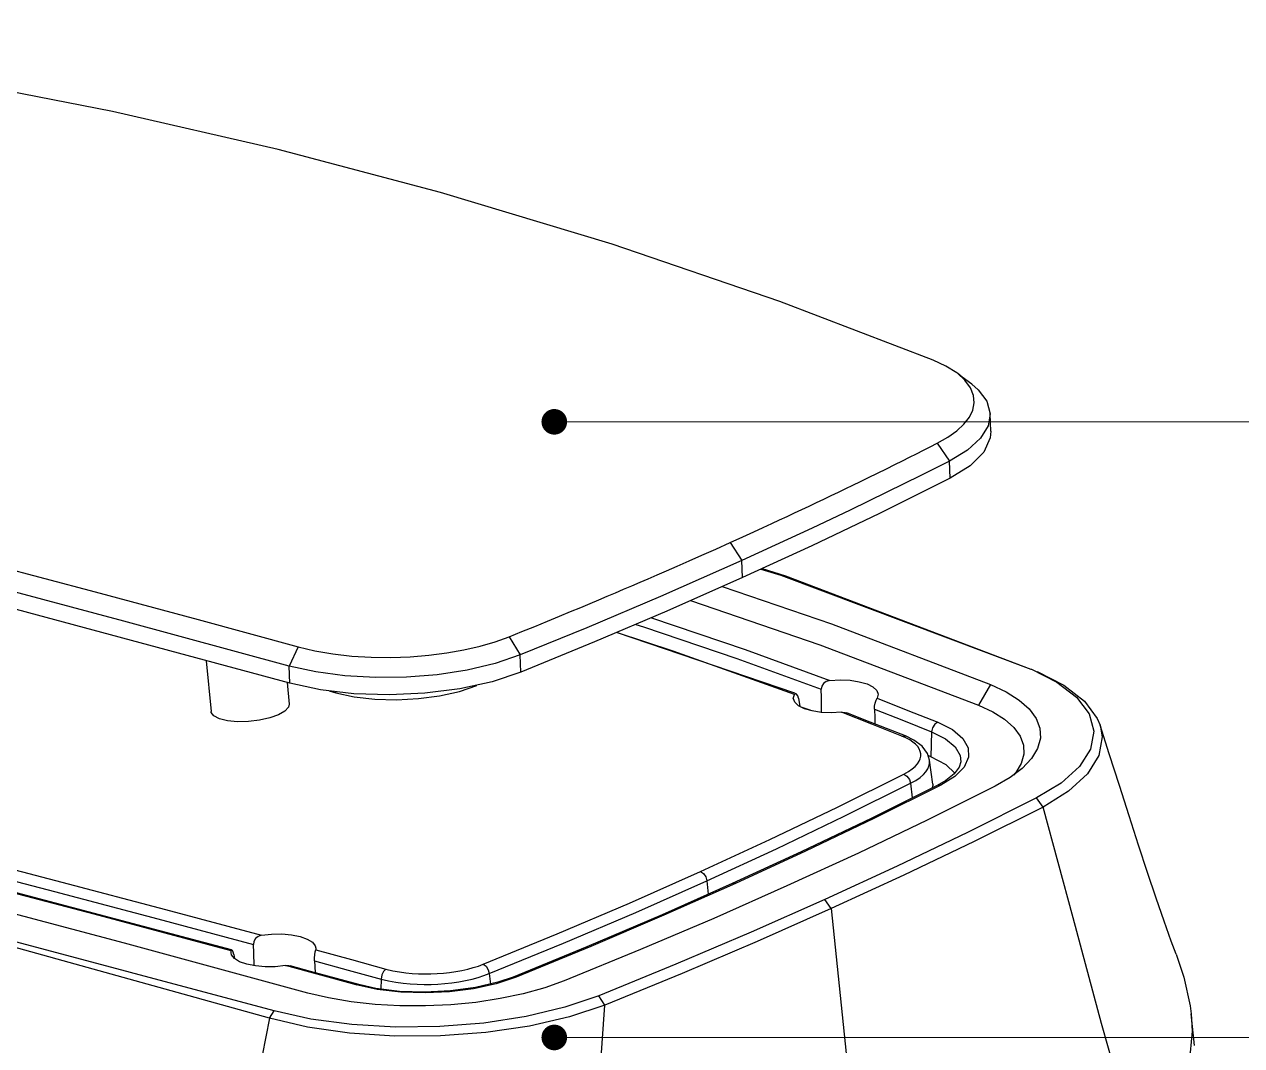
# Model space of a CAD drawing. Header units: millimetres. Extents: x 6239 to 6671, y 1393 to 1694.
# Drawn here: x 6541.1 to 6598.2, y 1531.2 to 1579 of the extents above; entities that cross this region are included whole.
import ezdxf

# ---------------------------------------------------------------- set-up
doc = ezdxf.new("R2010")
doc.units = ezdxf.units.MM
doc.layers.add('from', color=7, linetype='Continuous', lineweight=13)
doc.styles.add('ROMAND', font='romand.shx', dxfattribs={"width": 0.75, "bigfont": 'gbcbig.shx'})
doc.dimstyles.new('YanXiu', dxfattribs={"dimtxt": 2.5, "dimasz": 2.2, "dimexe": 1, "dimexo": 0, "dimgap": 0.66, "dimtad": 0, "dimzin": 9, "dimdsep": 46, "dimtxsty": 'ROMAND', "dimblk": 'CLOSEDBLANK', "dimcen": 0, "dimclrd": 3, "dimclre": 3, "dimclrt": 7, "dimazin": 2, "dimtfac": 1, "dimtofl": 0, "dimtmove": 0, "dimatfit": 3, "dimldrblk": 'CLOSEDBLANK', "dimfxl": 0, "dimlwd": 5, "dimlwe": 5, "dimarcsym": 0})

# ---------------------------------------------------------------- blocks, each defined once
blk = doc.blocks.new('_ClosedBlank')
at = {"color": 0, "linetype": 'ByBlock', "lineweight": -2}
for p, q in [((-1, 0.167), (0, 0)), ((-1, 0.167), (-1, -0.167)), ((0, 0), (-1, -0.167))]:
    blk.add_line(p, q, dxfattribs=at)
blk = doc.blocks.new('A$C0C2A059F')
at = {"color": 7, "linetype": 'Continuous'}
for p, q in [((143.071, 100.304), (142.947, 99.604)), ((143.108, 99.298), (143.071, 100.304)), ((139.966, 98.578), (140.686, 97.543)), ((140.686, 97.543), (139.002, 96.694)), ((140.72, 96.535), (140.686, 97.543)), ((127.853, 92.773), (128.536, 91.72)), ((128.569, 90.712), (128.535, 91.72)), ((114.912, 87.256), (115.555, 86.186)), ((131.632, 83.943), (121.193, 87.495)), ((102.559, 86.66), (102.036, 85.536)), ((97.17, 85.848), (97.456, 82.873)), ((102.079, 84.525), (102.036, 85.536)), ((115.589, 85.178), (115.555, 86.186)), ((145.454, 85.36), (145.486, 85.347)), ((101.914, 84.57), (102.035, 83.313)), ((143.085, 84.449), (142.379, 83.242)), ((104.365, 84.082), (104.754, 83.976)), ((104.747, 84.038), (104.754, 83.976)), ((131.738, 83.897), (131.704, 83.919)), ((131.842, 83.655), (131.917, 83.177)), ((136.51, 83.895), (136.447, 83.646)), ((132.523, 82.944), (132.07, 83.101)), ((136.141, 82.134), (134.367, 82.826)), ((137.896, 81.437), (136.141, 82.134)), ((138.141, 81.328), (137.896, 81.437)), ((138.357, 81.21), (138.141, 81.328)), ((139.642, 81.685), (139.604, 80.227)), ((139.604, 80.227), (139.439, 80.293)), ((139.713, 78.62), (139.521, 80.028)), ((140.492, 79.761), (139.604, 80.227)), ((141.347, 79.933), (141.347, 79.93)), ((140.997, 79.271), (140.492, 79.761)), ((144.57, 79.298), (144.432, 79.153)), ((138.411, 78.669), (138.505, 77.814)), ((140.478, 78.838), (139.97, 78.544)), ((139.97, 78.544), (139.97, 78.544)), ((146.174, 77.279), (145.779, 77.813)), ((146.174, 77.279), (142.131, 75.26)), ((132.009, 74.655), (127.971, 72.795)), ((126.487, 72.957), (126.569, 72.174)), ((133.769, 71.33), (129.435, 69.408)), ((133.769, 71.33), (133.395, 71.872)), ((133.769, 71.33), (136.025, 49.351)), ((98.628, 68.736), (98.633, 68.855)), ((98.709, 68.883), (98.678, 68.907)), ((98.79, 68.645), (98.825, 68.412)), ((103.59, 69.019), (103.584, 68.914)), ((119.453, 69.093), (115.15, 67.327)), ((103.884, 67.428), (101.811, 67.994)), ((103.512, 68.271), (103.546, 67.585)), ((105.95, 66.862), (103.884, 67.428)), ((107.409, 67.207), (107.4, 66.624)), ((113.749, 67.524), (113.811, 66.914)), ((115.15, 67.327), (115.15, 67.327)), ((115.32, 67.322), (115.15, 67.327)), ((105.95, 66.862), (106.102, 66.885)), ((107.188, 66.596), (105.95, 66.862)), ((120.509, 65.681), (120.157, 66.234)), ((100.885, 64.911), (101.155, 65.341)), ((155.031, 63.307), (154.834, 65.173)), ((154.834, 65.173), (154.886, 64.156)), ((151.263, 58.658), (149.593, 64.596))]:
    blk.add_line(p, q, dxfattribs=at)
for points in [[(139.723, 103.456), (130.761, 106.879), (120.932, 110.238), (110.899, 113.265), (101.379, 115.783), (91.689, 118.01), (81.094, 120.077), (70.309, 121.807), (60.11, 123.113)], [(84.768, 91.451), (90.672, 89.883), (96.708, 88.257), (102.559, 86.66)], [(141.166, 102.666), (141.109, 102.709), (140.479, 103.105), (139.723, 103.456)], [(102.036, 85.536), (92.344, 88.172), (82.853, 90.694), (73.865, 93.03), (65.658, 95.112), (58.493, 96.889), (52.424, 98.365), (47.088, 99.637), (42.1, 100.805), (37.131, 101.947), (32.133, 103.074)], [(141.991, 102.036), (141.436, 102.459), (141.166, 102.666)], [(141.922, 101.836), (141.593, 102.282), (141.166, 102.666)], [(141.991, 102.036), (142.359, 101.719), (142.872, 101.042), (143.071, 100.304)], [(139.966, 98.578), (140.587, 98.93), (141.113, 99.306), (141.536, 99.699), (141.849, 100.104), (142.051, 100.519), (142.139, 100.945), (142.101, 101.386), (141.922, 101.836)], [(102.079, 84.525), (85.043, 89.116), (68.56, 93.378), (52.64, 97.309), (37.302, 100.904)], [(142.947, 99.604), (142.504, 98.883), (141.74, 98.184), (140.686, 97.543)], [(143.108, 99.298), (143.074, 98.9), (142.691, 98.068), (141.898, 97.27), (140.72, 96.535)], [(127.853, 92.773), (128.591, 93.107), (129.228, 93.398), (129.784, 93.653), (130.281, 93.882), (130.739, 94.094), (131.177, 94.298), (131.612, 94.501), (132.047, 94.705), (132.48, 94.908), (132.91, 95.112), (133.337, 95.315), (133.765, 95.519), (134.191, 95.723), (134.611, 95.925), (135.031, 96.128), (135.47, 96.341), (135.951, 96.576), (136.472, 96.831), (136.994, 97.088), (137.48, 97.329), (137.928, 97.552), (138.35, 97.762), (138.759, 97.967), (139.162, 98.171), (139.563, 98.373), (139.966, 98.578)], [(139.002, 96.694), (137.019, 95.712), (134.865, 94.666), (132.647, 93.614), (130.489, 92.611), (128.535, 91.72)], [(140.72, 96.535), (136.585, 94.474), (132.626, 92.58), (128.569, 90.712)], [(114.912, 87.256), (115.653, 87.555), (116.406, 87.86), (117.146, 88.163), (117.852, 88.453), (118.506, 88.724), (119.105, 88.973), (119.651, 89.201), (120.157, 89.414), (120.646, 89.62), (121.13, 89.825), (121.612, 90.03), (122.094, 90.236), (122.573, 90.442), (123.057, 90.651), (123.565, 90.872), (124.12, 91.114), (124.744, 91.387), (125.439, 91.693), (126.196, 92.029), (127.004, 92.39), (127.853, 92.773)], [(128.535, 91.72), (123.776, 89.614), (119.448, 87.778), (115.555, 86.186)], [(129.715, 91.24), (131.08, 90.816), (145.45, 85.351)], [(128.569, 90.712), (124.132, 88.747), (119.905, 86.947), (115.589, 85.178)], [(129.65, 91.21), (130.811, 90.851), (145.454, 85.36)], [(127.38, 90.185), (133.774, 88.003), (143.085, 84.449)], [(125.531, 89.366), (133.095, 86.785), (142.379, 83.242)], [(123.238, 88.366), (128.72, 86.498), (133.684, 84.696)], [(122.33, 87.979), (122.765, 87.841), (128.241, 85.978), (133.182, 84.188)], [(102.559, 86.66), (103.526, 86.43), (104.579, 86.25), (105.691, 86.123), (106.837, 86.053), (107.992, 86.039), (109.123, 86.079), (110.213, 86.168), (111.256, 86.302), (112.256, 86.48), (113.206, 86.7), (114.095, 86.96), (114.912, 87.256)], [(131.608, 83.873), (124.515, 86.412), (121.195, 87.496)], [(34.898, 85.949), (41.905, 84.383), (49.857, 82.553), (58.408, 80.524), (66.905, 78.451), (74.839, 76.466), (82.092, 74.612), (88.725, 72.885), (94.798, 71.279), (100.41, 69.774)], [(115.555, 86.186), (114.096, 85.69), (112.45, 85.299), (110.705, 85.029), (108.902, 84.882), (107.083, 84.86), (105.3, 84.963), (103.588, 85.191), (102.036, 85.536)], [(101.156, 65.341), (84.307, 69.835), (67.394, 74.189), (51.062, 78.222), (35.413, 81.907), (20.987, 85.135)], [(34.744, 85.336), (41.729, 83.774), (49.645, 81.951), (58.145, 79.935), (66.589, 77.874), (74.48, 75.9), (81.697, 74.055), (88.3, 72.337), (94.349, 70.737), (99.94, 69.238)], [(115.589, 85.178), (113.91, 84.621), (112.017, 84.205), (109.983, 83.943), (107.897, 83.845), (105.826, 83.912), (103.862, 84.141), (102.079, 84.525)], [(145.486, 85.347), (146.973, 84.602), (148.127, 83.717), (148.855, 82.742), (149.128, 81.717), (148.937, 80.676), (148.292, 79.652), (147.22, 78.686), (145.779, 77.813)], [(145.81, 85.214), (147.386, 84.41), (148.583, 83.48), (149.34, 82.457), (149.499, 82.071)], [(100.885, 64.911), (84.081, 69.576), (67.206, 74.012), (50.869, 78.046), (35.171, 81.652), (20.685, 84.713)], [(104.754, 83.976), (105.842, 83.742), (107.049, 83.603), (108.311, 83.565), (109.598, 83.627), (110.838, 83.79), (112.002, 84.048), (113.025, 84.388)], [(133.684, 84.696), (133.476, 84.639), (133.315, 84.522), (133.214, 84.362), (133.182, 84.188)], [(133.2, 82.824), (133.195, 83.204), (133.188, 83.697), (133.182, 84.188)], [(133.684, 84.696), (134.284, 84.726), (134.869, 84.7), (135.405, 84.619), (135.86, 84.488), (136.209, 84.313), (136.43, 84.107), (136.51, 83.895)], [(143.085, 84.449), (144.002, 84.022), (144.761, 83.545), (145.35, 83.025), (145.758, 82.472), (145.979, 81.894), (146.008, 81.304), (145.845, 80.709), (145.492, 80.122), (144.938, 79.538)], [(131.547, 83.614), (131.545, 83.641), (131.608, 83.873)], [(134.367, 82.826), (133.768, 82.797), (133.184, 82.825), (132.649, 82.907), (132.195, 83.039), (131.847, 83.212), (131.626, 83.417), (131.547, 83.614)], [(131.704, 83.919), (131.669, 83.922), (131.608, 83.873)], [(131.842, 83.655), (131.802, 83.801), (131.738, 83.897)], [(136.292, 83.007), (136.301, 83.185), (136.337, 83.369), (136.391, 83.529), (136.447, 83.646)], [(136.447, 83.646), (138.258, 82.94), (139.996, 82.248)], [(98.633, 68.855), (90.609, 71.003), (81.817, 73.31), (72.723, 75.639), (64.039, 77.809), (56.226, 79.711), (49.321, 81.352), (43.196, 82.774)], [(101.406, 82.683), (100.895, 82.499), (100.288, 82.362), (99.642, 82.286), (98.998, 82.274), (98.422, 82.329), (97.946, 82.446), (97.621, 82.614), (97.465, 82.823), (97.456, 82.873)], [(102.035, 83.313), (101.996, 83.134), (101.783, 82.9), (101.406, 82.683)], [(134.367, 82.826), (134.585, 82.816), (134.679, 82.789)], [(138.103, 81.441), (137, 81.881), (135.695, 82.395), (134.679, 82.789)], [(136.292, 83.007), (138, 82.339), (139.642, 81.685)], [(136.292, 83.007), (136.309, 82.511), (136.32, 82.149)], [(142.379, 83.242), (143.216, 82.852), (143.908, 82.417), (144.444, 81.943), (144.815, 81.44), (145.016, 80.913), (145.042, 80.375), (144.892, 79.833), (144.57, 79.298)], [(103.119, 66.388), (92.392, 69.302), (81.865, 72.091), (71.546, 74.753), (61.444, 77.285), (51.567, 79.686), (41.921, 81.953)], [(139.996, 82.248), (139.821, 82.125), (139.694, 81.921), (139.643, 81.685)], [(139.996, 82.248), (140.859, 81.812), (141.466, 81.301), (141.781, 80.75), (141.808, 80.196), (141.546, 79.621)], [(149.499, 82.071), (149.625, 81.383), (149.432, 80.291), (148.768, 79.217), (147.663, 78.2), (146.174, 77.279)], [(153.949, 68.662), (153.667, 69.42), (153.248, 70.591), (152.782, 71.949), (152.283, 73.445), (151.758, 75.056), (151.209, 76.765), (150.637, 78.551), (150.042, 80.4), (149.499, 82.071)], [(98.649, 68.914), (81.557, 73.438), (64.679, 77.71), (48.421, 81.62)], [(137.896, 81.437), (138.076, 81.45), (138.102, 81.441)], [(139.521, 80.026), (139.403, 80.408), (139.087, 80.835), (138.592, 81.205), (138.102, 81.441)], [(139.642, 81.685), (140.447, 81.279), (141.011, 80.803), (141.304, 80.291), (141.347, 79.933)], [(138.011, 79.201), (138.285, 79.355), (138.505, 79.51), (138.679, 79.662), (138.812, 79.812), (138.91, 79.96), (138.974, 80.105), (139.008, 80.25), (139.01, 80.393), (138.98, 80.537), (138.918, 80.679), (138.825, 80.818), (138.7, 80.954), (138.544, 81.086), (138.357, 81.21)], [(138.411, 78.669), (138.717, 78.842), (138.962, 79.014), (139.156, 79.183), (139.304, 79.35), (139.413, 79.514), (139.485, 79.677), (139.522, 79.838), (139.524, 79.998), (139.521, 80.026)], [(141.347, 79.932), (141.258, 79.619), (140.966, 79.23), (140.478, 78.838)], [(126.108, 73.5), (130.169, 75.371), (134.137, 77.271), (138.011, 79.201)], [(138.011, 79.201), (138.196, 79.092), (138.34, 78.899), (138.411, 78.669)], [(141.546, 79.621), (140.992, 79.062), (140.179, 78.557)], [(144.938, 79.538), (144.243, 79.01), (143.368, 78.504)], [(126.487, 72.957), (130.554, 74.831), (134.529, 76.736), (138.411, 78.669)], [(140.179, 78.557), (136.267, 76.607), (132.26, 74.687), (128.16, 72.798)], [(143.368, 78.504), (139.371, 76.51), (135.361, 74.588), (131.17, 72.658)], [(139.97, 78.544), (136.135, 76.632), (132.009, 74.655)], [(139.713, 78.62), (139.719, 78.551), (139.679, 78.399)], [(140.179, 78.557), (139.999, 78.556), (139.97, 78.544)], [(145.779, 77.813), (141.742, 75.797), (137.629, 73.823), (133.395, 71.872)], [(149.593, 64.596), (147.921, 70.79), (146.174, 77.279)], [(142.131, 75.26), (138.01, 73.283), (133.769, 71.33)], [(113.392, 68.075), (117.718, 69.852), (121.958, 71.66), (126.108, 73.5)], [(126.108, 73.5), (126.283, 73.386), (126.42, 73.19), (126.487, 72.957)], [(113.749, 67.524), (118.082, 69.303), (122.329, 71.114), (126.487, 72.957)], [(128.16, 72.798), (123.969, 70.94), (119.688, 69.115), (115.32, 67.322)], [(127.971, 72.795), (123.862, 70.973), (119.453, 69.093)], [(128.16, 72.798), (127.99, 72.802), (127.971, 72.795)], [(131.17, 72.658), (126.888, 70.759), (122.605, 68.933), (118.139, 67.103)], [(133.395, 71.872), (129.068, 69.954), (124.671, 68.082), (120.157, 66.234)], [(100.41, 69.774), (100.999, 69.837), (101.596, 69.846), (102.165, 69.798), (102.672, 69.697), (103.089, 69.548), (103.39, 69.36), (103.558, 69.145), (103.59, 69.019)], [(100.41, 69.774), (100.21, 69.706), (100.059, 69.58), (99.967, 69.415), (99.94, 69.238)], [(99.976, 67.989), (99.954, 68.746), (99.94, 69.238)], [(129.435, 69.408), (125.03, 67.532), (120.509, 65.681)], [(101.811, 67.994), (101.22, 67.931), (100.622, 67.924), (100.052, 67.973), (99.544, 68.075), (99.127, 68.224), (98.825, 68.411), (98.658, 68.626), (98.628, 68.736)], [(98.678, 68.907), (98.663, 68.907), (98.633, 68.855)], [(98.79, 68.645), (98.756, 68.79), (98.709, 68.883)], [(103.512, 68.271), (103.513, 68.45), (103.532, 68.634), (103.56, 68.796), (103.584, 68.914)], [(103.584, 68.914), (105.676, 68.344), (107.7, 67.79)], [(153.949, 68.662), (154.401, 67.32), (154.775, 65.631), (154.834, 65.173)], [(101.811, 67.994), (102.021, 67.997), (102.081, 67.984)], [(106.102, 66.885), (104.803, 67.241), (103.276, 67.658), (102.081, 67.984)], [(103.512, 68.271), (105.491, 67.732), (107.409, 67.207)], [(107.7, 67.79), (107.555, 67.657), (107.449, 67.446), (107.409, 67.207)], [(107.7, 67.79), (108.092, 67.696), (108.481, 67.625), (108.864, 67.574), (109.238, 67.538), (109.606, 67.517), (109.969, 67.508), (110.33, 67.511), (110.694, 67.526), (111.061, 67.554), (111.427, 67.595), (111.79, 67.648), (112.143, 67.713), (112.484, 67.789), (112.808, 67.875), (113.112, 67.971), (113.392, 68.075)], [(113.392, 68.075), (113.556, 67.957), (113.686, 67.757), (113.749, 67.524)], [(118.139, 67.103), (116.991, 66.694), (115.729, 66.344), (114.376, 66.059), (112.956, 65.844), (111.489, 65.701), (110.003, 65.633), (108.519, 65.64), (107.066, 65.721), (105.665, 65.875), (104.342, 66.098), (103.119, 66.388)], [(115.15, 67.327), (114.248, 67.017), (112.934, 66.708), (111.483, 66.509), (109.974, 66.434), (108.487, 66.487), (107.103, 66.661), (106.102, 66.885)], [(115.32, 67.322), (114.159, 66.936), (112.829, 66.643), (111.417, 66.462), (110.016, 66.394), (108.576, 66.436), (107.188, 66.596)], [(107.409, 67.207), (107.846, 67.101), (108.279, 67.022), (108.704, 66.965), (109.12, 66.925), (109.529, 66.902), (109.933, 66.892), (110.336, 66.895), (110.742, 66.912), (111.152, 66.943), (111.56, 66.988), (111.963, 67.047), (112.356, 67.119), (112.736, 67.204), (113.096, 67.3), (113.435, 67.407), (113.749, 67.524)], [(120.509, 65.681), (118.448, 64.997), (116.1, 64.454), (113.551, 64.076), (110.891, 63.878), (108.202, 63.866), (105.57, 64.041), (103.099, 64.396), (100.885, 64.911)], [(120.157, 66.234), (118.167, 65.556), (115.897, 65.013), (113.432, 64.63), (110.858, 64.422), (108.254, 64.394), (105.703, 64.545), (103.306, 64.868), (101.156, 65.341)], [(119.075, 44.112), (119.48, 50.987), (119.98, 58.163), (120.509, 65.681)], [(100.885, 64.911), (99.816, 59.445), (98.818, 54.299), (97.999, 49.419)], [(154.886, 64.156), (154.77, 62.903), (154.473, 61.858), (154.047, 61), (153.537, 60.302), (152.976, 59.76), (152.401, 59.332), (151.836, 58.891), (151.263, 58.658)]]:
    blk.add_lwpolyline(points, dxfattribs=at)
at = {"layer": 'from', "color": 4}
for points in [[(117.552, 99.837), (162.737, 99.837)], [(117.552, 63.787), (162.737, 63.787)]]:
    blk.add_leader(points, dimstyle='YanXiu', override={"dimasz": 1.5, "dimldrblk": 'Dot'}, dxfattribs=at)

msp = doc.modelspace()

# ---------------------------------------------------------------- block references
at = {"xscale": 0.8, "yscale": 0.8, "zscale": 0.8}
msp.add_blockref('A$C0C2A059F', (6471.922, 1480.553), dxfattribs=at)

doc.saveas('drawing.dxf')
